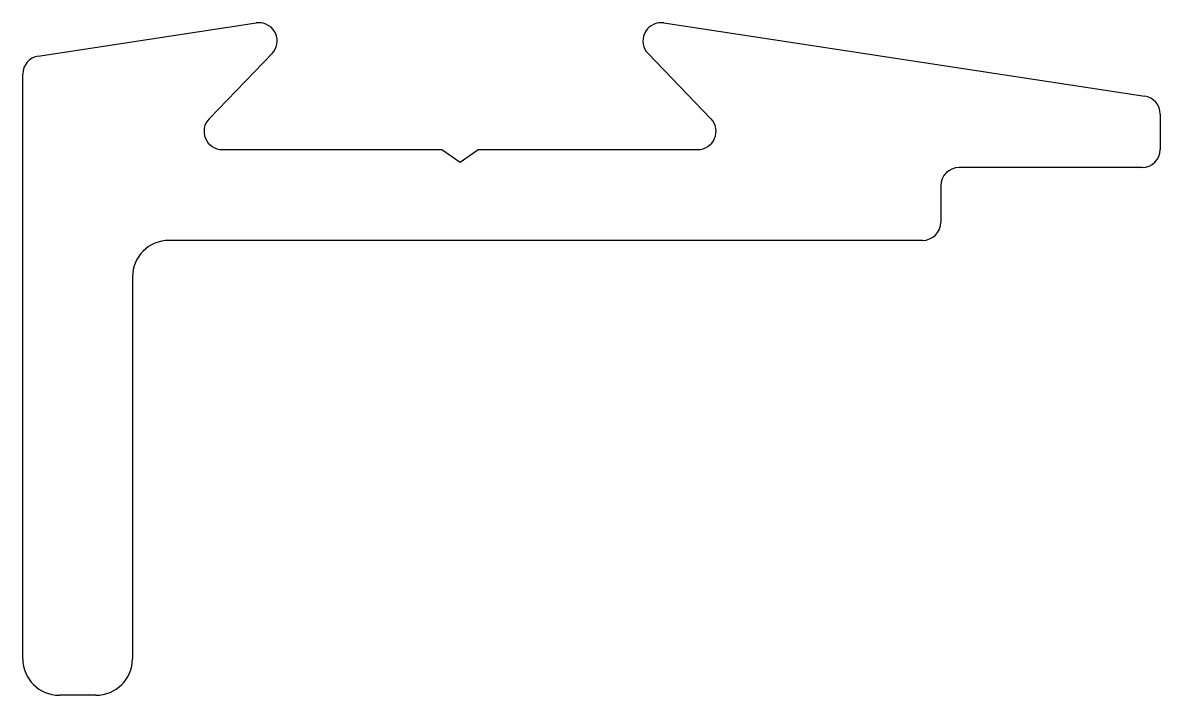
# Model space of a CAD drawing. Extents: x 1316.3 to 1347.5, y 1814.6 to 1833.1.
import ezdxf

# ---------------------------------------------------------------- set-up
doc = ezdxf.new("R2010")
doc.units = 0
doc.layers.get('0').update_dxf_attribs({"linetype": 'CONTINUOUS'})

msp = doc.modelspace()

# ---------------------------------------------------------------- linework, layer by layer
at = {"color": 0}
for p, q in [((1316.707, 1832.147), (1322.691, 1833.058)), ((1333.895, 1833.058), (1347.102, 1831.047)), ((1323.129, 1832.217), (1321.399, 1830.425)), ((1335.187, 1830.425), (1333.457, 1832.217)), ((1316.28, 1815.582), (1316.28, 1831.653)), ((1347.529, 1830.553), (1347.529, 1829.582)), ((1321.762, 1829.579), (1327.791, 1829.579)), ((1327.791, 1829.579), (1328.293, 1829.229)), ((1328.293, 1829.229), (1328.795, 1829.579)), ((1328.795, 1829.579), (1334.824, 1829.579)), ((1347.026, 1829.082), (1342.002, 1829.082)), ((1341.5, 1828.582), (1341.5, 1827.582)), ((1340.998, 1827.082), (1320.299, 1827.082)), ((1319.294, 1826.082), (1319.295, 1815.582)), ((1318.29, 1814.582), (1317.285, 1814.582))]:
    msp.add_line(p, q, dxfattribs=at)
for centre, radius, start, end in [((1322.757, 1832.644), 0.42, 88.6901, 99.098), ((1322.769, 1832.564), 0.5, 316.0926, 90.2982), ((1333.817, 1832.564), 0.5, 89.7018, 223.9074), ((1333.829, 1832.644), 0.42, 80.9035, 91.3175), ((1316.781, 1831.652), 0.501, 98.5209, 179.8745), ((1347.028, 1830.552), 0.501, 0.1255, 81.4791), ((1321.759, 1830.079), 0.5, 136.0923, 270.3001), ((1334.827, 1830.079), 0.5, 269.6999, 43.9077), ((1347.028, 1829.583), 0.501, 269.8426, 359.8416), ((1342.001, 1828.581), 0.501, 89.8426, 179.8416), ((1340.999, 1827.583), 0.501, 269.8426, 359.8416), ((1320.296, 1826.079), 1.002, 89.8426, 179.8416), ((1317.282, 1815.585), 1.002, 180.1584, 270.1574), ((1318.292, 1815.585), 1.002, 269.8426, 359.8416)]:
    msp.add_arc(centre, radius, start, end, dxfattribs=at)

doc.saveas('drawing.dxf')
